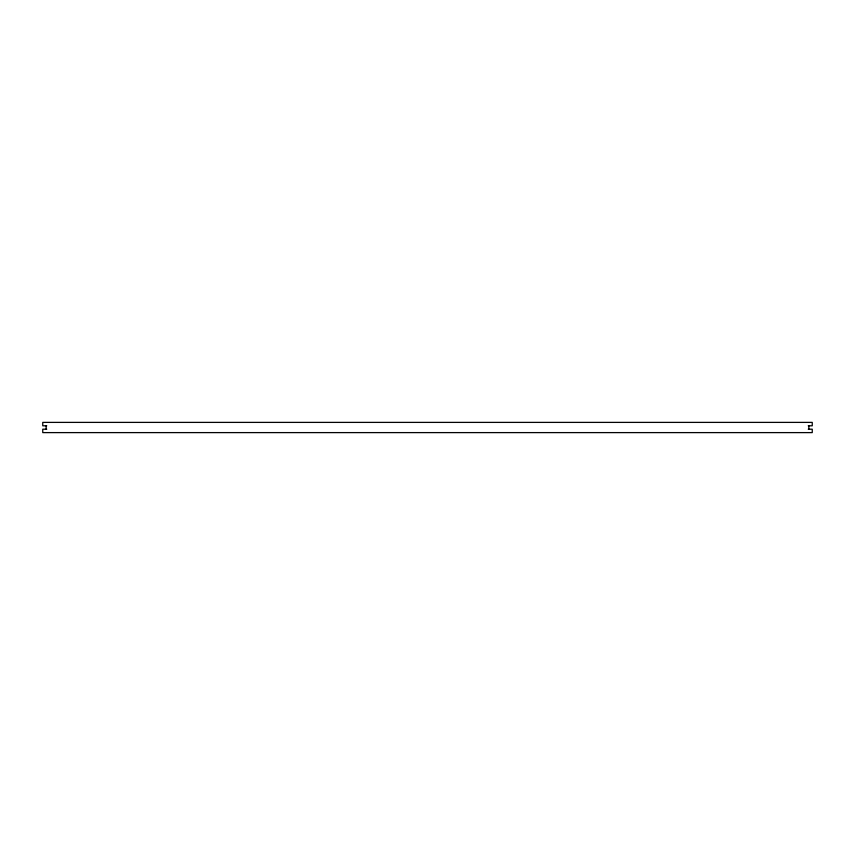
<?xml version="1.0" encoding="UTF-8"?>
<svg xmlns="http://www.w3.org/2000/svg" width="855" height="855" viewBox="0 0 855 855"><rect width="100%" height="100%" fill="white"/><g stroke="black" fill="none" stroke-linecap="round" stroke-linejoin="round"><path stroke-width="1.28" d="M46.758 425.801L42.75 425.801L42.75 422.391L812.25 422.391L812.25 425.801L808.242 425.801M46.758 429.199L42.75 429.199L42.75 432.609L812.25 432.609L812.25 429.199L808.242 429.199M808.841 425.801L808.841 429.199M46.159 425.801L46.159 429.199"/></g></svg>
